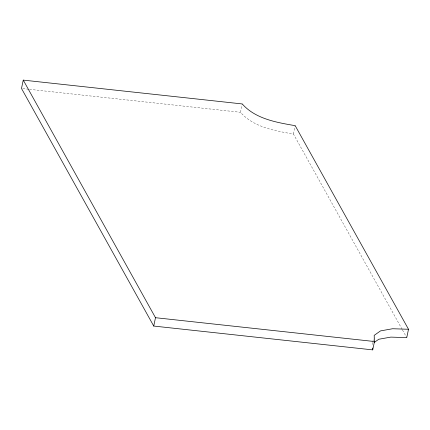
<?xml version="1.0" encoding="UTF-8"?>
<svg xmlns="http://www.w3.org/2000/svg" width="430" height="430" viewBox="0 0 430 430"><rect width="100%" height="100%" fill="white"/><g stroke="black" fill="none" stroke-linecap="round" stroke-linejoin="round"><path stroke-width="0.32" stroke-dasharray="2.15 1.61" d="M402.174 329.407L293.427 134.031C274.748 130.817 253.641 127.221 240.483 112.3L242.24 103.942M293.427 134.031L295.184 125.673M372.681 342.457L372.504 345.586M372.815 341.812L373.627 337.958M22.833 88.618L28.842 89.268M29.514 89.343L240.483 112.3M402.502 329.993L406.748 337.62"/><path stroke-width="0.64" d="M408.5 329.262L295.184 125.673C276.501 122.459 255.399 118.863 242.24 103.942L23.252 80.114L21.5 88.472L153.741 326.058L372.724 349.886L374.476 341.527L374.17 335.384L380.523 330.896L392.579 328.746L408.5 329.262L406.748 337.62L390.827 337.104L378.771 339.254L374.003 342.619M153.741 326.058L155.493 317.7L23.252 80.114M155.493 317.7L374.476 341.527M372.633 348.042L372.724 349.886"/></g></svg>
